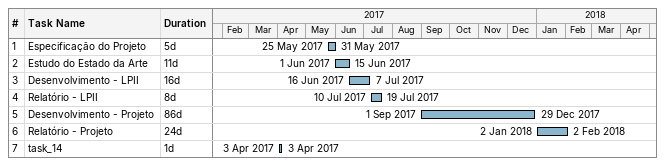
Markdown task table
| ID | Task | Duration | Start | Finish |
|---|---|---|---|---|
| 1 | Especificação do Projeto | 5d | 2017-05-25 | 2017-05-31 |
| 2 | Estudo do Estado da Arte | 11d | 2017-06-01 | 2017-06-15 |
| 3 | Desenvolvimento - LPII | 16d | 2017-06-16 | 2017-07-07 |
| 4 | Relatório - LPII | 8d | 2017-07-10 | 2017-07-19 |
| 5 | Desenvolvimento - Projeto | 86d | 2017-09-01 | 2017-12-29 |
| 6 | Relatório - Projeto | 24d | 2018-01-02 | 2018-02-02 |
| 7 | task_14 | 1d | 2017-04-03 | 2017-04-03 |
